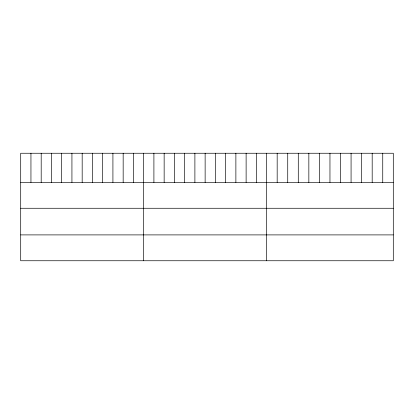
<?xml version="1.0" encoding="UTF-8"?>
<svg xmlns="http://www.w3.org/2000/svg" width="414" height="414" viewBox="0 0 414 414"><rect width="100%" height="100%" fill="white"/><g stroke="black" fill="none" stroke-linecap="round" stroke-linejoin="round"><path stroke-width="0.62" d="M393.3 182.419L393.3 260.748L20.7 260.748L20.7 153.252L393.3 153.252L393.3 182.419L20.7 182.419M20.7 208.268L393.3 208.268M20.7 234.898L393.3 234.898M382.743 153.252L382.743 182.419M372.186 153.252L372.186 182.419M361.629 153.252L361.629 182.419M351.072 153.252L351.072 182.419M340.515 153.252L340.515 182.419M329.958 153.252L329.958 182.419M319.401 153.252L319.401 182.419M308.844 153.252L308.844 182.419M298.287 153.252L298.287 182.419M287.73 153.252L287.73 182.419M277.173 153.252L277.173 182.419M266.616 153.252L266.616 260.748M256.369 153.252L256.369 182.419M246.123 153.252L246.123 182.419M235.876 153.252L235.876 182.419M225.63 153.252L225.63 182.419M215.383 153.252L215.383 182.419M205.137 153.252L205.137 182.419M194.891 153.252L194.891 182.419M184.644 153.252L184.644 182.419M174.397 153.252L174.397 182.419M164.151 153.252L164.151 182.419M153.904 153.252L153.904 182.419M143.658 153.252L143.658 260.748M133.411 153.252L133.411 182.419M123.165 153.252L123.165 182.419M112.918 153.252L112.918 182.419M102.672 153.252L102.672 182.419M92.425 153.252L92.425 182.419M82.179 153.252L82.179 182.419M71.932 153.252L71.932 182.419M61.686 153.252L61.686 182.419M51.44 153.252L51.44 182.419M41.193 153.252L41.193 182.419M30.946 153.252L30.946 182.419"/></g></svg>
